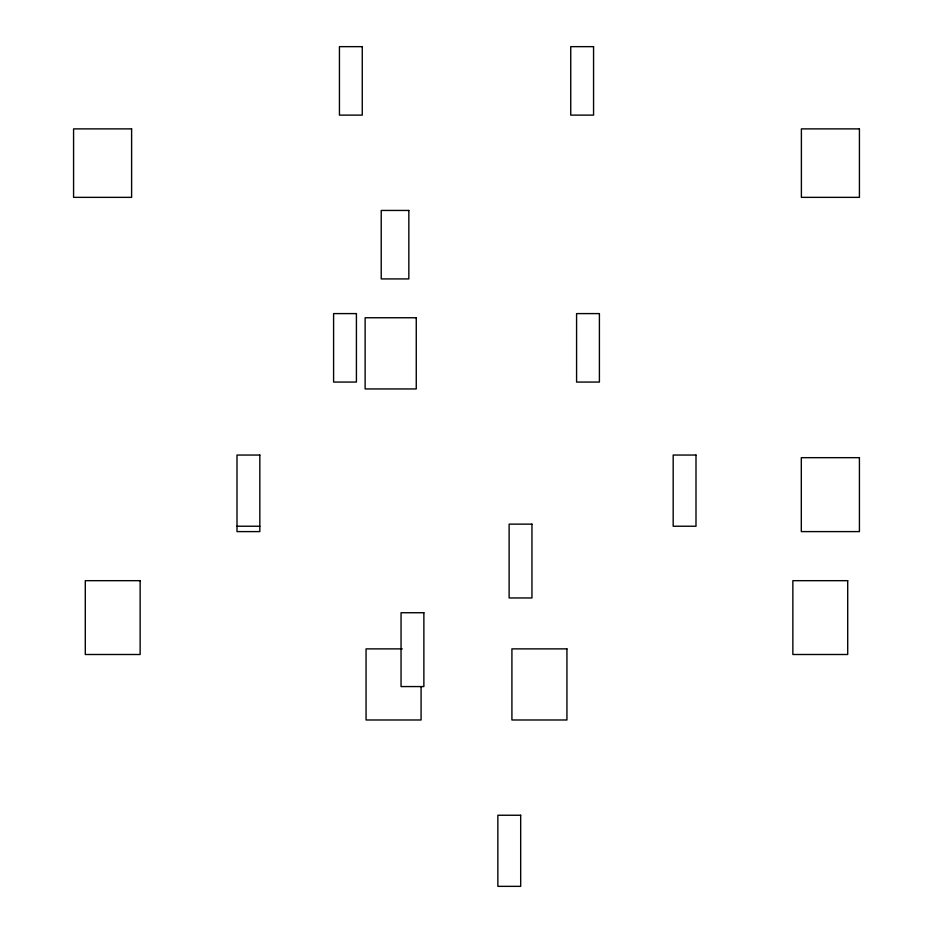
<?xml version="1.0" encoding="UTF-8"?>
<svg xmlns="http://www.w3.org/2000/svg" width="933" height="933" viewBox="0 0 933 933"><rect width="100%" height="100%" fill="white"/><g stroke="black" fill="none" stroke-linecap="round" stroke-linejoin="round"><path stroke-width="1.4" d="M237.005 526.235L259.829 526.235M402.263 648.878L366.063 648.878L366.063 719.984L421.086 719.984L421.086 686.606M362.261 46.65L339.437 46.65L339.437 115.121L362.261 115.121L362.261 46.65M593.563 46.65L570.739 46.65L570.739 115.121L593.563 115.121L593.563 46.65M131.611 128.882L73.579 128.882L73.579 197.353L131.611 197.353L131.611 128.882M859.421 128.882L801.389 128.882L801.389 197.353L859.421 197.353L859.421 128.882M408.841 210.45L381.224 210.45L381.224 278.92L408.841 278.92L408.841 210.45M356.418 313.593L333.594 313.593L333.594 382.064L356.418 382.064L356.418 313.593M599.406 313.593L576.582 313.593L576.582 382.064L599.406 382.064L599.406 313.593M416.258 317.756L365.13 317.756L365.13 388.944L416.258 388.944L416.258 317.756M259.829 455.047L237.005 455.047L237.005 531.6L259.829 531.6L259.829 455.047M695.995 455.047L673.171 455.047L673.171 526.235L695.995 526.235L695.995 455.047M859.421 457.671L801.307 457.671L801.307 531.6L859.421 531.6L859.421 457.671M531.95 524.136L509.126 524.136L509.126 597.96L531.95 597.96L531.95 524.136M140.137 580.676L85.288 580.676L85.288 654.5L140.137 654.5L140.137 580.676M847.712 580.676L792.863 580.676L792.863 654.5L847.712 654.5L847.712 580.676M423.874 612.736L401.05 612.736L401.05 686.571L423.874 686.571L423.874 612.736M566.937 648.878L511.914 648.878L511.914 719.984L566.937 719.984L566.937 648.878M520.684 815.244L497.86 815.244L497.86 886.35L520.684 886.35L520.684 815.244"/></g></svg>
